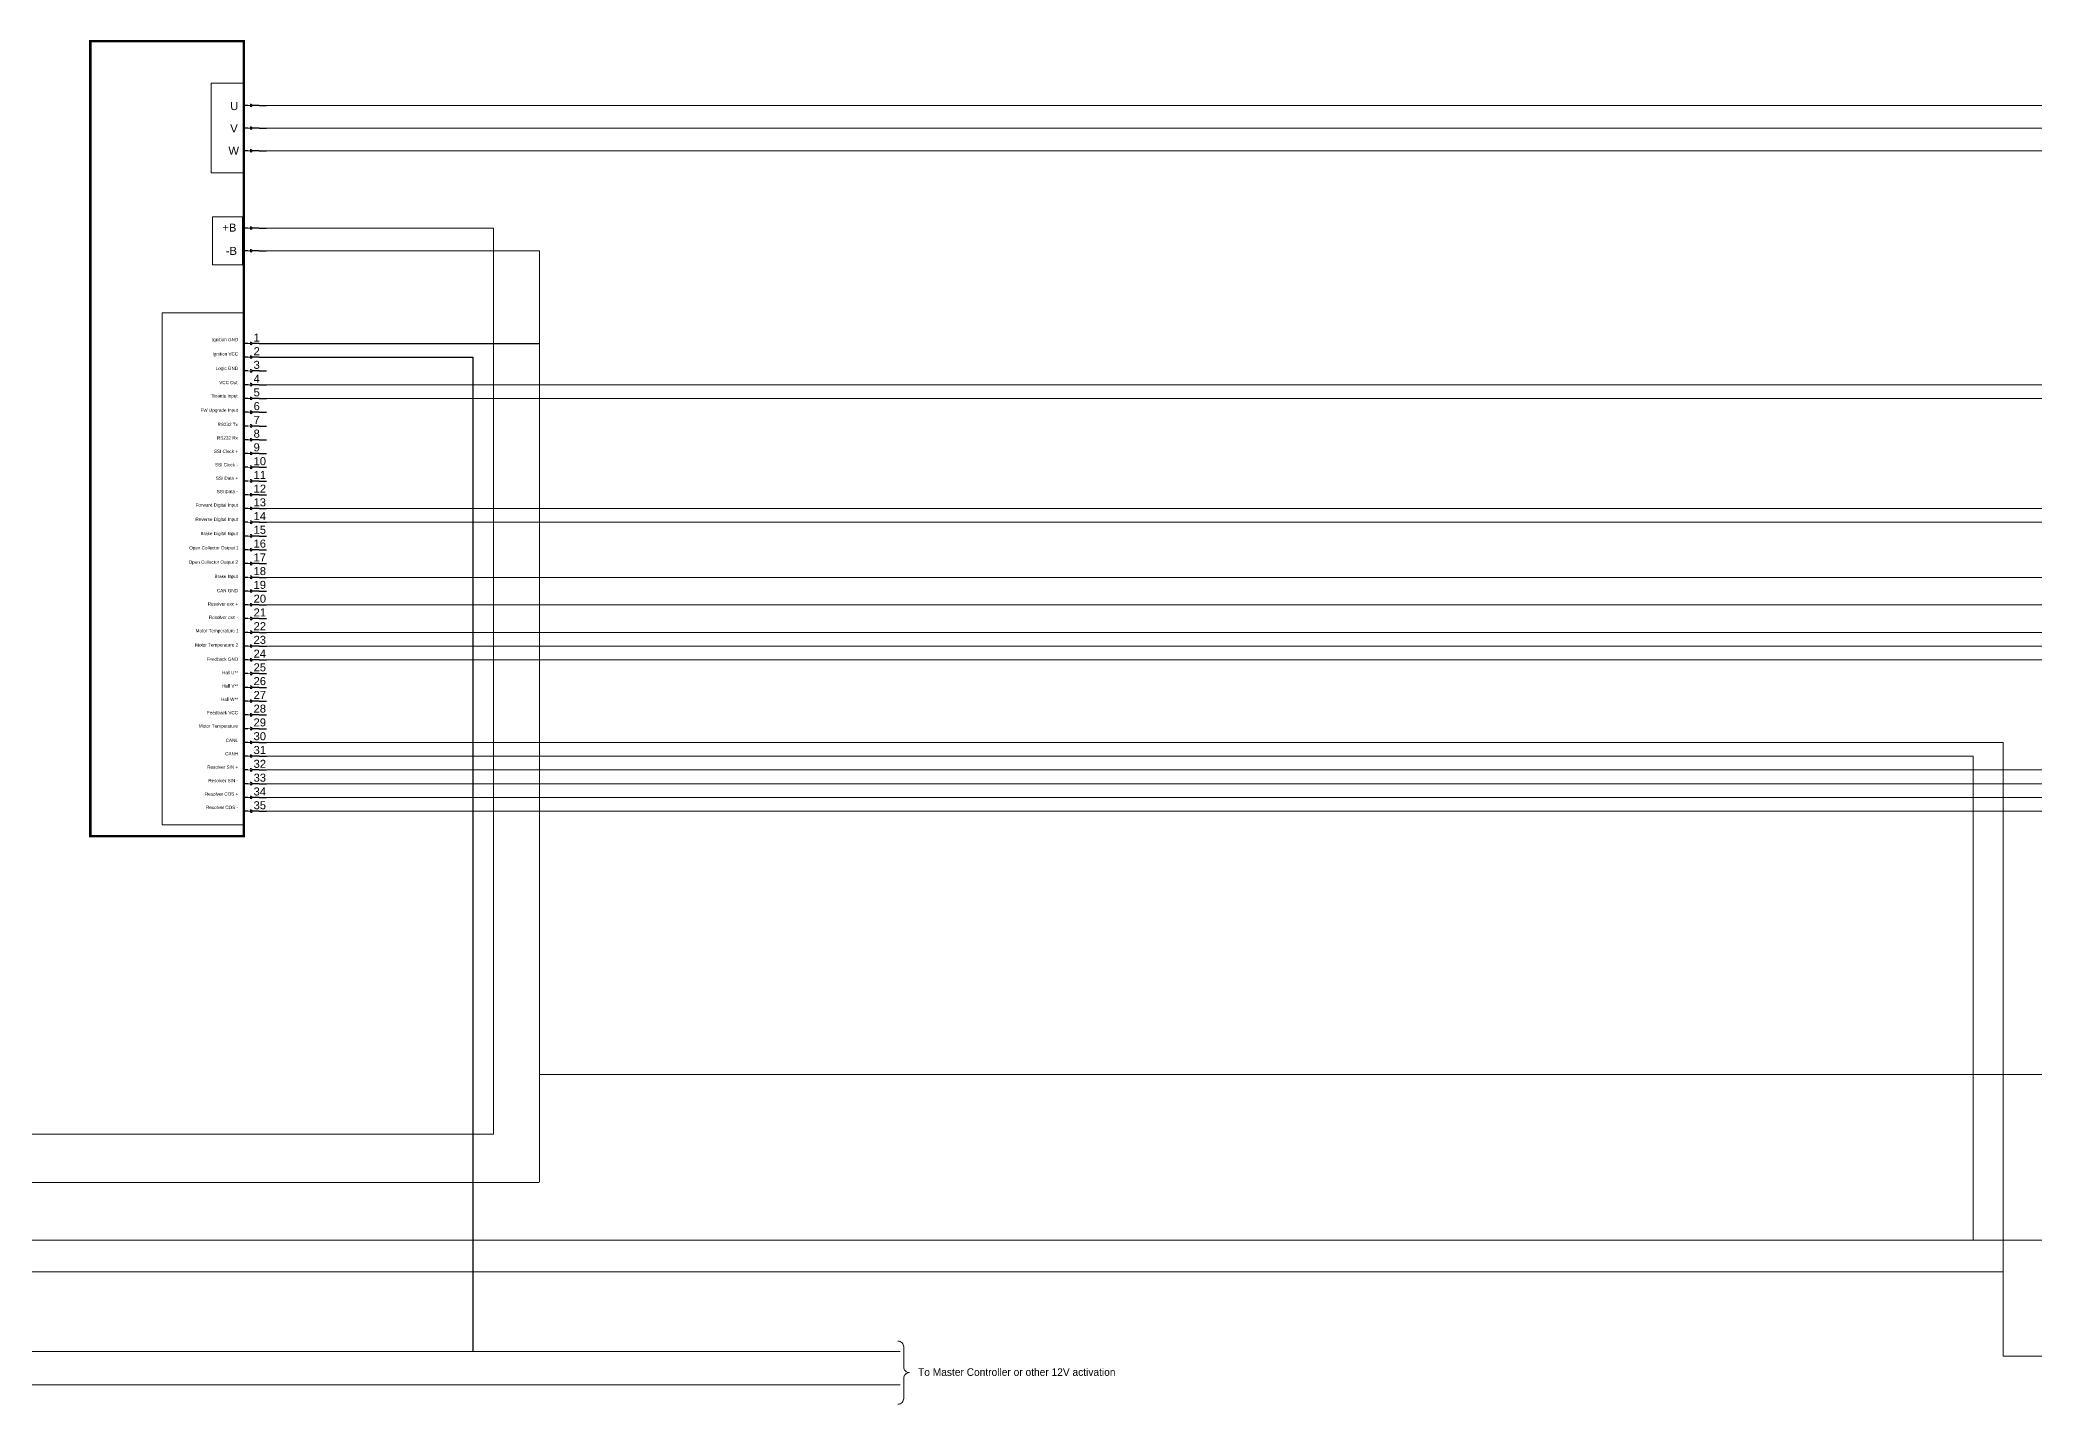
# Model space of a CAD drawing. Header units: inches. Extents: x 34 to 1574, y 72 to 573.
# Drawn here: x 604 to 1227, y 78 to 505 of the extents above; entities that cross this region are included whole.
import ezdxf

# ---------------------------------------------------------------- set-up
doc = ezdxf.new("R2010")
doc.units = ezdxf.units.IN
doc.header["$MEASUREMENT"] = 0
for name, color, linetype in [('CHANNELS', 40, 'Continuous'), ('CONNBLOCK', 3, 'Continuous'), ('PDF_Text', 7, 'Continuous'), ('TEXT', 4, 'Continuous')]:
    doc.layers.add(name, color=color, linetype=linetype)
doc.styles.add('PDF Century Gothic', font='GOTHIC.TTF')
doc.styles.get("Standard").update_dxf_attribs({"font": 'arial.ttf'})

# ---------------------------------------------------------------- blocks, each defined once
blk = doc.blocks.new('*U20')
for p, q in [((-2.28, 0), (-3.54, 0)), ((-1.27, 0.34), (-1.61, 0.34)), ((1.18, 0), (-0.93, 0)), ((-1.27, -0.34), (-1.61, -0.34))]:
    blk.add_line(p, q)
blk.add_arc((-1.27, 0), 0.338, 270, 90)
blk.add_trace([(-2.28, 0.14), (-2.28, -0.14), (-1.27, 0.14), (-1.27, -0.14)])
at = {"layer": 'CHANNELS'}
blk.add_line((1.18, 0), (3.54, 0), dxfattribs=at)
blk = doc.blocks.new('*U21')
at = {"color": 0, "linetype": 'ByBlock', "lineweight": -2, "transparency": 16777216}
for p in [(0, 0), (0, -7.0738), (0, -14.1476)]:
    blk.add_blockref('*U20', p, dxfattribs=at)
blk = doc.blocks.new('*U22')
for p, q in [((-2.28, 0), (-3.54, 0)), ((-1.27, 0.34), (-1.61, 0.34)), ((1.18, 0), (-0.93, 0)), ((-1.27, -0.34), (-1.61, -0.34))]:
    blk.add_line(p, q)
blk.add_arc((-1.27, 0), 0.338, 270, 90)
blk.add_trace([(-2.28, 0.14), (-2.28, -0.14), (-1.27, 0.14), (-1.27, -0.14)])
at = {"layer": 'CHANNELS'}
blk.add_line((1.18, 0), (3.54, 0), dxfattribs=at)
blk = doc.blocks.new('*U23')
at = {"color": 0, "linetype": 'ByBlock', "lineweight": -2, "transparency": 16777216}
for p in [(0, 0), (0, -4.3), (0, -8.6), (0, -12.9), (0, -17.2), (0, -21.5), (0, -25.8), (0, -30.1), (0, -34.4), (0, -38.7), (0, -43), (0, -47.3), (0, -51.6), (0, -55.9), (0, -60.2), (0, -64.5), (0, -68.8), (0, -73.1), (0, -77.4), (0, -81.7), (0, -86), (0, -90.3), (0, -94.6), (0, -98.9), (0, -103.2), (0, -107.5), (0, -111.8), (0, -116.1), (0, -120.4), (0, -124.7), (0, -129), (0, -133.3), (0, -137.6), (0, -141.9), (0, -146.2)]:
    blk.add_blockref('*U22', p, dxfattribs=at)
blk = doc.blocks.new('*U24')
for p, q in [((-2.28, 0), (-3.54, 0)), ((-1.27, 0.34), (-1.61, 0.34)), ((1.18, 0), (-0.93, 0)), ((-1.27, -0.34), (-1.61, -0.34))]:
    blk.add_line(p, q)
blk.add_arc((-1.27, 0), 0.338, 270, 90)
blk.add_trace([(-2.28, 0.14), (-2.28, -0.14), (-1.27, 0.14), (-1.27, -0.14)])
at = {"layer": 'CHANNELS'}
blk.add_line((1.18, 0), (3.54, 0), dxfattribs=at)
blk = doc.blocks.new('*U25')
at = {"color": 0, "linetype": 'ByBlock', "lineweight": -2, "transparency": 16777216}
for p in [(0, 0), (0, -7.0738)]:
    blk.add_blockref('*U24', p, dxfattribs=at)

msp = doc.modelspace()

# ---------------------------------------------------------------- linework, layer by layer
at = {"color": 114, "lineweight": 5, "true_color": 0x139b48}
msp.add_line((674.35, 484.12), (1511.27, 484.12), dxfattribs=at)
at = {"color": 2, "lineweight": 5}
for p, q in [((674.35, 477.04), (1504.32, 477.04)), ((674.35, 280.75), (1207.63, 280.75)), ((1207.63, 280.75), (1207.63, 129.45)), ((168.08, 129.45), (1266.69, 129.45))]:
    msp.add_line(p, q, dxfattribs=at)
at = {"color": 152, "lineweight": 5, "true_color": 0x2776bb}
for p, q in [((674.35, 469.97), (1497.3, 469.97)), ((674.35, 392.55), (1337.76, 392.55))]:
    msp.add_line(p, q, dxfattribs=at)
at = {"color": 1, "lineweight": 5}
for p, q in [((674.35, 445.77), (745.29, 445.77)), ((745.29, 445.77), (745.29, 162.62)), ((538.09, 162.62), (745.29, 162.62))]:
    msp.add_line(p, q, dxfattribs=at)
at = {"color": 5, "lineweight": 5}
for p, q in [((674.35, 438.69), (759.67, 438.69)), ((759.67, 147.59), (759.67, 438.69)), ((1506.64, 181.23), (759.67, 181.23)), ((317, 147.5), (759.46, 147.5)), ((437.5, 84.23), (872.31, 84.23))]:
    msp.add_line(p, q, dxfattribs=at)
at = {"color": 5}
msp.add_line((674.35, 409.75), (759.67, 409.75), dxfattribs=at)
at = {"color": 244, "true_color": 0x991b1e}
for p, q in [((674.35, 405.45), (738.76, 405.45)), ((738.76, 405.45), (738.76, 94.66))]:
    msp.add_line(p, q, dxfattribs=at)
at = {"color": 6, "lineweight": 5}
for p, q in [((674.35, 396.85), (1352.25, 396.85)), ((674.35, 328.05), (1372.61, 328.05))]:
    msp.add_line(p, q, dxfattribs=at)
at = {"color": 7, "lineweight": 5}
msp.add_line((674.35, 358.15), (1300.68, 358.15), dxfattribs=at)
at = {"color": 252, "lineweight": 5, "true_color": 0x939598}
msp.add_line((674.35, 353.85), (1307.12, 353.85), dxfattribs=at)
at = {"color": 30, "lineweight": 5, "true_color": 0xf8991e}
msp.add_line((674.35, 336.65), (1326.02, 336.65), dxfattribs=at)
at = {"color": 30, "lineweight": 5}
for p, q in [((674.35, 319.45), (1378.67, 319.45)), ((674.35, 315.15), (1381.26, 315.15))]:
    msp.add_line(p, q, dxfattribs=at)
at = {"color": 8, "lineweight": 5}
msp.add_line((674.35, 310.85), (1385.64, 310.85), dxfattribs=at)
at = {"color": 3, "lineweight": 5}
for p, q in [((674.35, 285.05), (1216.95, 285.05)), ((1216.95, 285.05), (1216.95, 119.63)), ((163.67, 119.63), (1216.95, 119.63)), ((1216.95, 119.63), (1216.95, 93.26))]:
    msp.add_line(p, q, dxfattribs=at)
at = {"color": 4, "lineweight": 5}
msp.add_line((674.35, 276.45), (1379.73, 276.45), dxfattribs=at)
at = {"color": 67, "lineweight": 5, "true_color": 0x727430}
msp.add_line((674.35, 272.15), (1385.24, 272.15), dxfattribs=at)
at = {"color": 217, "lineweight": 5, "true_color": 0x93278f}
msp.add_line((674.35, 267.85), (1389.81, 267.85), dxfattribs=at)
at = {"color": 11, "lineweight": 5, "true_color": 0xf27172}
msp.add_line((674.35, 263.55), (1394.72, 263.55), dxfattribs=at)
at = {"color": 244, "lineweight": 5, "true_color": 0x991b1e}
msp.add_line((523.98, 94.66), (872.28, 94.66), dxfattribs=at)
at = {"color": 0, "linetype": 'Continuous', "lineweight": 5}
for p, q in [((873.43, 89.87), (873.43, 96.13)), ((873.43, 80.03), (873.43, 86.3))]:
    msp.add_line(p, q, dxfattribs=at)
at = {"color": 85, "lineweight": 5, "true_color": 0x58ba48}
msp.add_line((1266.69, 93.26), (1216.95, 93.26), dxfattribs=at)
at = {"color": 2, "lineweight": 5, "true_color": 0xf1eb1f}
msp.add_lwpolyline([(657.47, 449.33), (666.86, 449.31), (666.86, 434.29), (657.47, 434.31)], close=True, dxfattribs=at)
at = {"color": 0, "linetype": 'Continuous', "lineweight": 5}
for centre, start, end in [((871.64, 96.13), 0, 90.00009), ((875.22, 89.87), 179.99995, 270.00003), ((875.22, 86.29), 89.99973, 179.99984), ((871.64, 80.03), 269.99941, 359.99951)]:
    msp.add_arc(centre, 1.79, start, end, dxfattribs=at)
at = {"layer": 'CONNBLOCK', "lineweight": 5, "const_width": 0.75}
msp.add_lwpolyline([(619.29, 504.26), (667.28, 504.26), (667.28, 255.76), (619.29, 255.76)], close=True, dxfattribs=at)
at = {"layer": 'CONNBLOCK', "color": 41, "lineweight": 5, "true_color": 0xf4ee51}
for points in [[(667.28, 491.11), (657.02, 491.11), (657.02, 463.11), (667.28, 463.11)], [(667.28, 419.34), (641.74, 419.34), (641.74, 259.26), (667.28, 259.26)]]:
    msp.add_lwpolyline(points, close=True, dxfattribs=at)

# ---------------------------------------------------------------- block references
at = {"lineweight": 5}
for name, p in [('*U21', (670.82, 484.12)), ('*U25', (670.82, 445.77)), ('*U23', (670.82, 409.75))]:
    msp.add_blockref(name, p, dxfattribs=at)

# ---------------------------------------------------------------- texts
at = {"lineweight": 5, "char_height": 2.5, "attachment_point": 1}
for s, width, insert in [('U', 9.7733, (663, 485.19)), ('V', 9.6394, (663, 478.19)), ('W', 8.8361, (662.44, 471.22)), ('+B', 12.3512, (660.55, 447.21)), ('-B', 11.8938, (661.6, 439.94))]:
    msp.add_mtext_dynamic_manual_height_columns(s, width=width, gutter_width=12.5, heights=[0], dxfattribs=dict(at, insert=insert))
for s, insert, width in [('1', (670.29, 412.85), 2.4907), ('2', (670.29, 408.58), 19.5723), ('4', (670.29, 399.99), 16.2487), ('3', (670.29, 404.31), 16.2487), ('5', (670.29, 395.73), 20.6802), ('6', (670.29, 391.42), 21.0495), ('7', (670.29, 387.11), 19.2031), ('8', (670.29, 382.84), 2.2157), ('9', (670.29, 378.53), 19.9416), ('10', (670.29, 374.21), 14.7716), ('11', (670.29, 369.9), 19.5723), ('12', (670.29, 365.63), 12.3154), ('13', (670.29, 361.35), 22.896), ('14', (670.29, 357.04), 21.7881), ('15', (670.29, 352.76), 16.9873), ('16', (670.29, 348.45), 17.7259), ('17', (670.29, 344.13), 37.4749), ('18', (670.29, 339.86), 19.6297), ('20', (670.29, 331.23), 19.6297), ('19', (670.29, 335.55), 19.6297), ('21', (670.29, 326.92), 19.6297), ('22', (670.29, 322.64), 19.6297), ('23', (670.29, 318.37), 19.6297), ('24', (670.29, 314.05), 19.6297), ('25', (670.29, 309.78), 19.6297), ('26', (670.29, 305.47), 19.6297), ('27', (670.29, 301.15), 19.6297), ('28', (670.29, 296.88), 19.6297), ('30', (670.29, 288.25), 19.6297), ('29', (670.29, 292.56), 19.6297), ('31', (670.29, 283.93), 19.6297), ('32', (670.29, 279.62), 19.6297), ('33', (670.29, 275.3), 19.6297), ('34', (670.29, 270.98), 19.6297), ('35', (670.29, 266.67), 19.6297)]:
    msp.add_mtext(s, dxfattribs=dict(at, insert=insert, width=width))
at = {"layer": 'PDF_Text', "lineweight": 5, "insert": (877.92, 87.04), "char_height": 2.3783, "attachment_point": 7, "style": 'PDF Century Gothic'}
msp.add_mtext('To Master Controller or other 12V activation', dxfattribs=at)
at = {"layer": 'TEXT', "lineweight": 5, "attachment_point": 1}
for s, width, gutter_width, heights, insert, char_height in [('Ignition GND', 62.4281, 25, [3.66], (657.29, 411.48), 1.0237), ('Ignition VCC', 62.4281, 25, [0], (657.43, 407), 1.0237), ('Logic GND', 62.4281, 25, [3.66], (658.45, 402.52), 1.024), ('Throttle Input', 87.273, 25, [3.66], (656.89, 393.85), 1.0237), ('VCC Out', 116.8787, 0, [3.66], (659.56, 398.05), 1.024), ('FW Upgrade Input', 117.0275, 25, [3.66], (653.71, 389.41), 1.0237), ('RS232 Rx', 62.4281, 25, [3.66], (658.87, 380.75), 1.024), ('RS232 Tx', 62.4281, 25, [3.66], (659.03, 384.95), 1.024), ('SSI Clock +', 62.4281, 25, [3.66], (657.9, 376.56), 1.0237), ('SSI Clock -', 93.4358, 25, [3.66], (658.23, 372.36), 1.0237), ('SSI Data +', 95.0836, 25, [3.66], (658.46, 368.17), 1.024), ('SSI Data -', 95.0947, 25, [3.66], (658.78, 363.98), 1.024), ('Reverse Digital Input', 62.4281, 25, [3.66], (652.12, 355.32), 1.0237), ('Forward Digital Input', 62.4281, 25, [3.66], (652.2, 359.78), 1.0237), ('Brake Digital Input', 62.4281, 25, [3.66], (653.7, 350.86), 1.0237), ('Open Collector Output 1', 118.8556, 25, [3.66], (650.18, 346.4), 1.0237), ('Open Collector Output 2', 62.4281, 25, [3.66], (649.99, 341.94), 1.0237), ('Brake Input', 62.4281, 25, [1.77635683940025e-15], (658.07, 337.48), 1.0237), ('CAN GND', 62.4281, 25, [1.77635683940025e-15], (658.82, 333.03), 1.024), ('Resolver exc +', 62.4281, 25, [1.77635683940025e-15], (655.96, 328.84), 1.0237), ('Resolver exc -', 62.4281, 25, [1.77635683940025e-15], (656.29, 324.66), 1.0237), ('Motor Temperature 1', 62.4281, 25, [1.77635683940025e-15], (652.2, 320.49), 1.0237), ('Motor Temperature 2', 62.4281, 25, [1.77635683940025e-15], (652.02, 316.04), 1.0237), ('Feedback GND', 62.4281, 25, [1.77635683940025e-15], (655.61, 311.59), 1.0237), ('Hall U**', 62.4281, 25, [1.77635683940025e-15], (660.43, 307.4), 1.024), ('Hall V**', 62.4281, 25, [1.77635683940025e-15], (660.51, 303.22), 1.024), ('Feedback VCC', 62.4281, 25, [1.77635683940025e-15], (655.74, 294.87), 1.0237), ('Hall W**', 62.4281, 25, [1.77635683940025e-15], (660.11, 299.05), 1.024), ('Motor Temperature', 62.4281, 25, [1.77635683940025e-15], (653.19, 290.68), 1.0237), ('CANH', 62.4281, 25, [1.77635683940025e-15], (661.4, 282.04), 1.024), ('CANL', 62.4281, 25, [1.77635683940025e-15], (661.58, 286.23), 1.024), ('Resolver SIN +', 62.4281, 25, [1.77635683940025e-15], (655.8, 277.85), 1.0237), ('Resolver COS +', 62.4281, 25, [1.77635683940025e-15], (655.09, 269.46), 1.0237), ('Resolver SIN -', 62.4281, 25, [1.77635683940025e-15], (656.13, 273.65), 1.0237), ('Resolver COS -', 47.1003, 25, [0], (655.41, 265.26), 1.0237)]:
    msp.add_mtext_dynamic_manual_height_columns(s, width=width, gutter_width=gutter_width, heights=heights, dxfattribs=dict(at, insert=insert, char_height=char_height))

doc.saveas('drawing.dxf')
